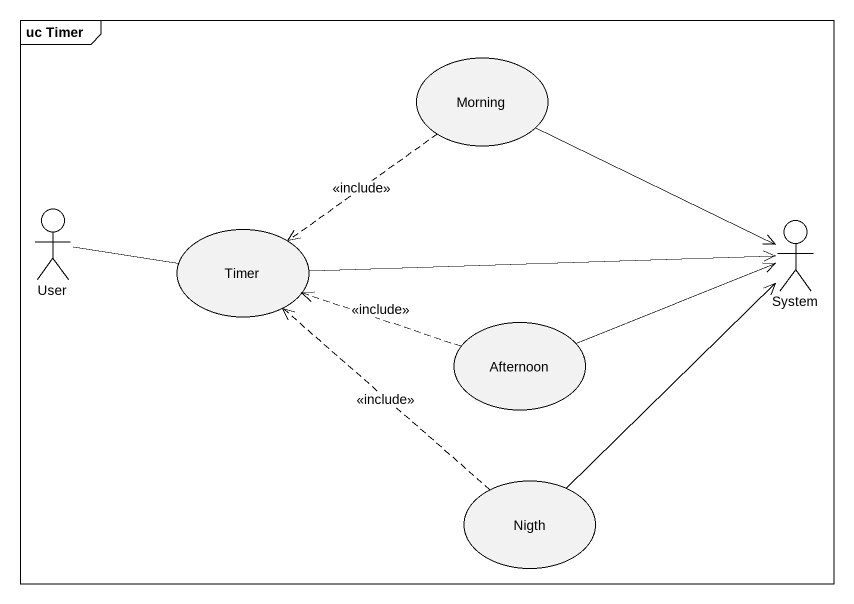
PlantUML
@startuml
mainframe uc Timer
usecase Morning
actor User
usecase Timer
actor System
usecase Afternoon
usecase Nigth
Morning ..> Timer : <<include>>
Morning -right-> System
User -right- Timer
Timer -right-> System
Afternoon .left.> Timer : <<include>>
Afternoon -right-> System
Nigth .up.> Timer : <<include>>
Nigth -up-> System
@enduml
